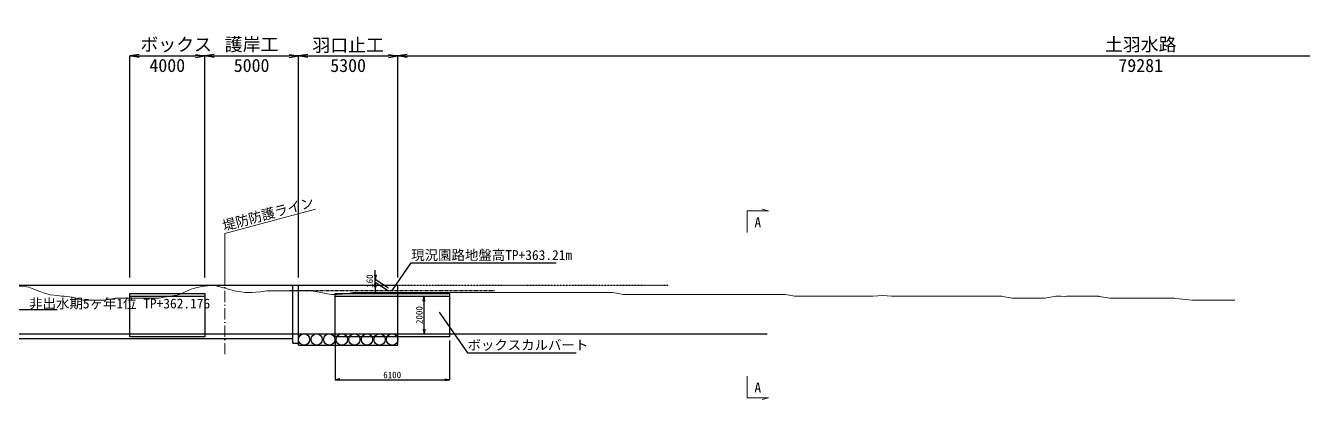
# Model space of a CAD drawing. Header units: millimetres. Extents: x 432273 to 1023813, y -32657 to 705940.
# Drawn here: x 799458 to 867642, y -5786 to 14131 of the extents above; entities that cross this region are included whole.
import ezdxf
from ezdxf.enums import TextEntityAlignment as Align

# ---------------------------------------------------------------- set-up
doc = ezdxf.new("R2010")
doc.units = ezdxf.units.MM
doc.header["$LTSCALE"] = 100
doc.header["$PDSIZE"] = 300
doc.linetypes.add('56301', pattern=[0.5, 0.25, -0.25])
doc.linetypes.add('SXF_一点短鎖線', pattern=[9.25, 6, -1.5, 0.25, -1.5])
doc.layers.get('Defpoints').update_dxf_attribs({"color": 153})
for name, color, linetype, lineweight in [('D-BGD', 7, 'Continuous', 13), ('D-BMK', 2, 'SXF_一点短鎖線', 13), ('D-BYP-STR2', 6, 'Continuous', 25), ('D-BYP-STR3', 3, 'Continuous', 25), ('D-STR-HTXT', 7, 'Continuous', 13), ('D-STR-TXT', 7, 'Continuous', 13), ('ボックス', 2, 'Continuous', 30), ('園路', 14, '56301', 30)]:
    doc.layers.add(name, color=color, linetype=linetype, lineweight=lineweight)
doc.layers.add('D-WORK2', color=11, linetype='Continuous', plot=False)
doc.layers.add('D-WORK_1', color=11, linetype='Continuous', plot=False)
doc.styles.add('MS ゴシック', font='MS Gothic.ttf')
doc.styles.add('ＭＳ ゴシック', font='MS Gothic.ttf')
doc.dimstyles.new('DIM-100-F', dxfattribs={"dimscale": 100, "dimtxt": 3.5, "dimasz": 2.5, "dimexe": 0, "dimexo": 2, "dimgap": 0.8, "dimtad": 1, "dimdec": 0, "dimzin": 0, "dimdsep": 46, "dimtxsty": 'MS ゴシック', "dimblk": 'OPEN', "dimcen": 0.1, "dimclrd": 256, "dimclre": 256, "dimclrt": 256, "dimaunit": 1, "dimadec": 4, "dimazin": 0, "dimtfac": 1, "dimtdec": 0, "dimtmove": 2, "dimatfit": 3, "dimldrblk": 'OPEN', "dimfxl": 1, "dimtolj": 1, "dimtzin": 0, "dimlwd": -1, "dimlwe": -1, "dimarcsym": 2})
doc.dimstyles.new('DIM-200', dxfattribs={"dimscale": 200, "dimtxt": 3.5, "dimasz": 2.5, "dimexe": 0, "dimexo": 2, "dimgap": 0.8, "dimtad": 1, "dimdec": 0, "dimzin": 0, "dimdsep": 46, "dimtxsty": 'MS ゴシック', "dimblk": 'OPEN', "dimcen": 0.1, "dimaunit": 1, "dimadec": 4, "dimazin": 0, "dimtfac": 1, "dimtdec": 0, "dimtmove": 0, "dimatfit": 3, "dimldrblk": 'OPEN', "dimfxl": 1, "dimtolj": 1, "dimtzin": 0, "dimlwd": -1, "dimlwe": -1, "dimarcsym": 2})

# ---------------------------------------------------------------- blocks, each defined once
blk = doc.blocks.new('_Open')
at = {"color": 0, "linetype": 'ByBlock', "lineweight": -2}
for p, q in [((-1, 0.17), (0, 0)), ((-1, -0.17), (0, 0)), ((0, 0), (-1, 0))]:
    blk.add_line(p, q, dxfattribs=at)
blk = doc.blocks.new('*D131')
at = {"layer": 'D-WORK2', "ltscale": 0.01, "transparency": 16777216}
for p, q in [((819221, -294), (820723, -294)), ((820723, -2044), (820723, -544)), ((819221, -2294), (820723, -2294))]:
    blk.add_line(p, q, dxfattribs=at)
at = {"layer": 'Defpoints', "color": 0, "ltscale": 0.01, "transparency": 16777216}
for p in [(819021, -294), (820723, -294), (819021, -2294)]:
    blk.add_point(p, dxfattribs=at)
at = {"layer": 'D-WORK2', "ltscale": 0.01, "transparency": 16777216, "xscale": 250, "yscale": 250, "zscale": 250}
for p, rotation in [((820723, -294), 90), ((820723, -2294), 270)]:
    blk.add_blockref('_Open', p, dxfattribs=dict(at, rotation=rotation))
at = {"layer": 'D-WORK2', "ltscale": 0.01, "transparency": 16777216, "insert": (820468, -1294), "char_height": 350, "attachment_point": 5, "rotation": 90, "style": 'MS ゴシック'}
blk.add_mtext('\\A1;2000', dxfattribs=at)
blk = doc.blocks.new('*D275')
at = {"layer": 'D-WORK2', "ltscale": 0.01, "transparency": 16777216}
for p, q in [((815971, -2644), (815971, -4740)), ((822071, -2644), (822071, -4740)), ((816221, -4740), (821821, -4740))]:
    blk.add_line(p, q, dxfattribs=at)
at = {"layer": 'Defpoints', "color": 0, "ltscale": 0.01, "transparency": 16777216}
for p in [(815971, -2444), (822071, -2444), (822071, -4740)]:
    blk.add_point(p, dxfattribs=at)
at = {"layer": 'D-WORK2', "ltscale": 0.01, "transparency": 16777216, "xscale": 250, "yscale": 250, "zscale": 250, "rotation": 180}
blk.add_blockref('_Open', (815971, -4740), dxfattribs=at)
at = {"layer": 'D-WORK2', "ltscale": 0.01, "transparency": 16777216, "xscale": 250, "yscale": 250, "zscale": 250}
blk.add_blockref('_Open', (822071, -4740), dxfattribs=at)
at = {"layer": 'D-WORK2', "ltscale": 0.01, "transparency": 16777216, "insert": (819021, -4485), "char_height": 350, "attachment_point": 5, "style": 'MS ゴシック'}
blk.add_mtext('\\A1;6100', dxfattribs=at)
blk = doc.blocks.new('*D276')
at = {"layer": 'D-WORK2', "ltscale": 0.01, "transparency": 16777216}
for p, q in [((818115, 846), (818115, 1096)), ((818821, 144), (818115, 596)), ((818115, 436), (818115, 596)), ((818821, -16), (818115, 436)), ((818115, 186), (818115, -64))]:
    blk.add_line(p, q, dxfattribs=at)
at = {"layer": 'Defpoints', "color": 0, "ltscale": 0.01, "transparency": 16777216}
for p in [(818115, 596), (819021, 16), (819021, -144)]:
    blk.add_point(p, dxfattribs=at)
at = {"layer": 'D-WORK2', "ltscale": 0.01, "transparency": 16777216, "xscale": 250, "yscale": 250, "zscale": 250}
for p, rotation in [((818115, 596), 270), ((818115, 436), 90)]:
    blk.add_blockref('_Open', p, dxfattribs=dict(at, rotation=rotation))
at = {"layer": 'D-WORK2', "ltscale": 0.01, "transparency": 16777216, "insert": (817820, 516), "char_height": 350, "attachment_point": 5, "rotation": 90, "style": 'MS ゴシック'}
blk.add_mtext('\\A1;160', dxfattribs=at)
blk = doc.blocks.new('*D223')
at = {"layer": 'D-WORK_1', "color": 0, "transparency": 16777216}
for p, q in [((805019, 706), (805019, 12514)), ((805519, 12514), (808519, 12514)), ((809019, 706), (809019, 12514))]:
    blk.add_line(p, q, dxfattribs=at)
at = {"layer": 'Defpoints', "color": 0, "transparency": 16777216}
for p in [(809019, 12514), (805019, 306), (809019, 306)]:
    blk.add_point(p, dxfattribs=at)
at = {"layer": 'D-WORK_1', "color": 0, "transparency": 16777216, "xscale": 500, "yscale": 500, "zscale": 500}
for p, rotation in [((805019, 12514), 179.9999998932783), ((809019, 12514), 359.9999998932783)]:
    blk.add_blockref('_Open', p, dxfattribs=dict(at, rotation=rotation))
at = {"layer": 'D-WORK_1', "color": 0, "transparency": 16777216, "char_height": 700, "attachment_point": 5, "rotation": 360, "style": 'MS ゴシック'}
for s, insert in [('\\A1;{\\C256;  ボックス', (807019, 13088)), ('\\A1;4000}', (807019, 12004))]:
    blk.add_mtext(s, dxfattribs=dict(at, insert=insert))
blk = doc.blocks.new('*D224')
at = {"layer": 'D-WORK_1', "color": 0, "transparency": 16777216}
for p, q in [((814019, 706), (814019, 12513)), ((814519, 12513), (818819, 12513)), ((819319, 706), (819319, 12513))]:
    blk.add_line(p, q, dxfattribs=at)
at = {"layer": 'Defpoints', "color": 0, "transparency": 16777216}
for p in [(819319, 12513), (814019, 306), (819319, 306)]:
    blk.add_point(p, dxfattribs=at)
at = {"layer": 'D-WORK_1', "color": 0, "transparency": 16777216, "xscale": 500, "yscale": 500, "zscale": 500}
for p, rotation in [((814019, 12513), 179.9999998932783), ((819319, 12513), 359.9999998932783)]:
    blk.add_blockref('_Open', p, dxfattribs=dict(at, rotation=rotation))
at = {"layer": 'D-WORK_1', "color": 0, "transparency": 16777216, "char_height": 700, "attachment_point": 5, "rotation": 360, "style": 'MS ゴシック'}
for s, insert in [('\\A1;{\\C256;羽口止工', (816669, 13051)), ('\\A1;5300}', (816669, 12003))]:
    blk.add_mtext(s, dxfattribs=dict(at, insert=insert))
blk = doc.blocks.new('*D225')
at = {"layer": 'D-WORK_1', "color": 0, "transparency": 16777216}
for p, q in [((819319, 706), (819319, 12514)), ((819819, 12514), (898100, 12514)), ((898600, 11771), (898600, 12514))]:
    blk.add_line(p, q, dxfattribs=at)
at = {"layer": 'Defpoints', "color": 0, "transparency": 16777216}
for p in [(898600, 12514), (898600, 11371, 362400), (819319, 306)]:
    blk.add_point(p, dxfattribs=at)
at = {"layer": 'D-WORK_1', "color": 0, "transparency": 16777216, "xscale": 500, "yscale": 500, "zscale": 500}
for p, rotation in [((819319, 12514), 179.9999998932783), ((898600, 12514), 359.9999998932783)]:
    blk.add_blockref('_Open', p, dxfattribs=dict(at, rotation=rotation))
at = {"layer": 'D-WORK_1', "color": 0, "transparency": 16777216, "char_height": 700, "attachment_point": 5, "rotation": 360, "style": 'MS ゴシック'}
for s, insert in [('\\A1;土羽水路', (858960, 13088)), ('\\A1;79281', (858960, 12004))]:
    blk.add_mtext(s, dxfattribs=dict(at, insert=insert))
blk = doc.blocks.new('*D226')
at = {"layer": 'D-WORK_1', "color": 0, "transparency": 16777216}
for p, q in [((809019, 706), (809019, 12515)), ((809519, 12515), (813519, 12515)), ((814019, 706), (814019, 12515))]:
    blk.add_line(p, q, dxfattribs=at)
at = {"layer": 'Defpoints', "color": 0, "transparency": 16777216}
for p in [(814019, 12515), (809019, 306, 641), (814019, 306, 641)]:
    blk.add_point(p, dxfattribs=at)
at = {"layer": 'D-WORK_1', "color": 0, "transparency": 16777216, "xscale": 500, "yscale": 500, "zscale": 500}
for p, rotation in [((809019, 12515), 179.9981470133735), ((814019, 12515), 359.9981470133735)]:
    blk.add_blockref('_Open', p, dxfattribs=dict(at, rotation=rotation))
at = {"layer": 'D-WORK_1', "color": 0, "transparency": 16777216, "char_height": 700, "attachment_point": 5, "rotation": 359.99815, "style": 'MS ゴシック'}
for s, insert in [('\\A1;{\\C256;護岸工', (811519, 13092)), ('\\A1;5000}', (811519, 12005))]:
    blk.add_mtext(s, dxfattribs=dict(at, insert=insert))

msp = doc.modelspace()

# ---------------------------------------------------------------- linework, layer by layer
at = {"layer": 'D-BGD', "linetype": 'Continuous', "lineweight": 13}
msp.add_lwpolyline([(863980.9, -493.9), (863732.2, -493.9), (863681.5, -493.9), (863652.4, -493.9), (863544.6, -493.9), (863075.7, -493.9), (862728.8, -493.9), (862499, -493.9), (862188.5, -493.9), (861922.3, -493.9), (861725.4, -493.9), (861345.6, -456), (860832.3, -404.9), (860768.9, -393.9), (860722, -393.9), (860192.2, -393.9), (859718.5, -393.9), (859615.5, -393.9), (859476.2, -393.9), (859038.8, -393.9), (858715.1, -393.9), (858462.1, -393.9), (858120.1, -393.9), (857885.4, -393.9), (857711.7, -393.9), (857308.7, -393.9), (856764, -299.4), (856732, -296.2), (856708.3, -293.9), (856155.3, -293.9), (855704.9, -293.9), (855624.7, -293.9), (855578.6, -293.9), (855258.5, -293.9), (855001.9, -293.9), (854892.3, -312.9), (854701.5, -293.9), (854425.2, -293.9), (854051.7, -358.6), (853848.5, -393.9), (853698.1, -393.9), (853271.8, -393.9), (853061.2, -393.9), (852695.1, -393.9), (852695, -393.9), (852694.7, -393.9), (852328.7, -393.9), (852118.4, -393.9), (851691.3, -319.8), (851541.7, -293.9), (851339.5, -293.9), (850965, -293.9), (850687.9, -293.9), (850388.3, -293.9), (849983.4, -293.9), (849811.6, -293.9), (849684.5, -293.9), (849234.9, -293.9), (848681.1, -293.9), (848658.2, -293.9), (848627.2, -293.9), (848081.5, -293.9), (847677.7, -293.9), (847504.8, -293.9), (847271.1, -293.9), (846928.1, -293.9), (846674.3, -293.9), (846351.4, -293.9), (845915, -293.9), (845774.7, -293.9), (845670.9, -293.9), (845198, -246.8), (844667.5, -285.9), (844621.3, -293.9), (844558.9, -293.9), (844044.6, -293.9), (843664.1, -293.9), (843467.9, -293.9), (843202.7, -293.9), (842891.2, -293.9), (842660.7, -293.9), (842314.5, -293.9), (841846.6, -293.9), (841737.8, -293.9), (841657.3, -293.9), (841161.1, -293.9), (840976, -293.9), (840653.9, -293.9), (840584.4, -293.9), (840490.5, -277.6), (840007.7, -193.9), (839650.5, -193.9), (839431, -193.9), (839134.4, -193.9), (838854.3, -193.9), (838647.1, -193.9), (838277.6, -193.9), (837778.2, -193.9), (837700.9, -193.9), (837643.7, -193.9), (837124.2, -193.9), (836640.3, -193.9), (836547.5, -193.9), (836422.1, -193.9), (835970.8, -193.9), (835636.9, -193.9), (835394.1, -193.9), (835066, -193.9), (834817.4, -193.9), (834633.5, -193.9), (834240.7, -193.9), (833709.9, -193.9), (833664, -193.9), (833630.1, -193.9), (833087.3, -193.9), (832626.7, -193.9), (832510.6, -193.9), (832353.8, -193.9), (831933.9, -193.9), (831623.3, -193.9), (831357.2, -193.9), (830997.6, -131.5), (830780.5, -93.9), (830619.9, -93.9), (830203.8, -93.9), (829641.5, -93.9), (829627.1, -93.9), (829623.2, -93.9), (829616.5, -93.9), (829257, -93.9), (829050.4, -93.9), (828613, -93.9), (828473.7, -93.9), (828285.4, -93.9), (827897, -93.9), (827609.6, -93.9), (827320.3, -93.9), (826929.3, -93.9), (826743.6, -93.9), (826606.2, -93.9), (826327.3, -93.9), (826166.9, -93.9), (825961, -93.9), (825602.8, -93.9), (825590.2, -93.9), (825573.1, -93.9), (825013.5, -93.9), (824599.4, -93.9), (824436.8, -93.9), (824217, -93.9), (823860.1, -93.9), (823596, -93.9), (823283.4, -93.9), (822860.9, -93.9), (822706.7, -93.9), (822592.6, -93.9), (822130, -93.9), (821589.2, -93.9), (821553.3, -93.9), (821504.8, -93.9), (820976.6, -93.9), (820585.8, -93.9), (820399.9, -93.9), (820148.7, -93.9), (819823.2, -93.9), (819582.4, -93.9), (819246.5, -93.9), (818792.5, -93.9), (818669.8, -93.9), (818636.7, -93.9), (818579, -93.9), (818270.5, -93.9), (818093.1, -93.9), (817575.6, -93.9), (817516.4, -93.9), (817436.4, -93.9), (816939.7, -93.9), (816572.2, -157.6), (816363, -173), (816080.3, -193.9), (815786.3, -193.9), (815568.8, -156.2), (815209.6, -93.9), (814724.2, -9.7), (814632.9, -0.6), (814565.4, 6.1), (814056.2, 6.1), (813562, 6.1), (813479.5, 6.1), (813368, 6.1), (812902.8, 6.1), (812558.6, 6.1), (812326.1, 6.1), (812011.9, -48.4), (811749.4, -74.5), (811555.2, -93.9), (811312.3, -93.9), (811172.7, -93.9), (810946.1, -54.6), (810596, 6.1), (810579.9, 6.1), (810551.8, 13.8), (810019.3, 159.2), (809548.4, 287.8), (809442.6, 306.1), (809299.7, 281.3), (808865.9, 238.1), (808545, 150.5), (808289.2, 80.6), (807943.5, -73.7), (807712.5, -176.8), (807541.6, -223.5), (807135.8, -293.9), (806587.4, -389), (806559.1, -393.9), (806551.5, -393.9), (806538.2, -393.9), (806185.3, -393.9), (805982.4, -393.9), (805534.8, -393.9), (805405.7, -393.9), (805231.3, -393.9), (804829, -393.9), (804531.4, -393.9), (804252.3, -393.9), (803875.2, -459.3), (803675.6, -493.9), (803528, -493.9), (803098.9, -493.9), (802524.6, -493.9), (802522.2, -493.6), (802519.1, -492.8), (801945.5, -336.2), (801521.2, -293.9), (801368.8, -278.7), (801162.9, -258.2), (800792.1, -221.2), (800517.8, -146.3), (800215.4, -33.6), (799806.8, 118.7), (799638.7, 193.7), (799514.4, 206.1), (799062, 251.2)], dxfattribs=at)
at = {"layer": 'D-BMK', "linetype": 'SXF_一点短鎖線'}
msp.add_line((810093.2, 918.4), (810093.2, -3511.2), dxfattribs=at)
at = {"layer": 'D-BYP-STR2', "ltscale": 0.01}
msp.add_line((819318.9, -2293.9), (839019.9, -2293.9), dxfattribs=at)
at = {"layer": 'D-BYP-STR3', "ltscale": 0.01}
for p, q in [((779018.9, 306.1), (819318.9, 306.1)), ((813718.9, -2793.9, 0), (813718.9, 306.1, 0)), ((814018.9, -2793.9, 0), (814018.9, 306.1, 0)), ((779018.9, -2293.9), (819318.9, -2293.9)), ((799018.9, -2543.9), (813718.9, -2543.9)), ((813718.9, -2793.9, 0), (814018.9, -2793.9, 0))]:
    msp.add_line(p, q, dxfattribs=at)
at = {"layer": 'D-BYP-STR3'}
for p, q in [((819318.9, -2893.9, 0), (819318.9, 306.1, 0)), ((814018.9, -2893.9, 0), (814018.9, -2793.9, 0)), ((814018.9, -2893.9, 0), (819318.9, -2893.9, 0))]:
    msp.add_line(p, q, dxfattribs=at)
for centre in [(814318.9, -2593.9, 0), (814990.3, -2593.9, 0), (815661.8, -2593.9, 0), (816333.2, -2593.9, 0), (817004.6, -2593.9, 0), (817676.1, -2593.9, 0), (818347.5, -2593.9, 0), (819018.9, -2593.9, 0)]:
    msp.add_circle(centre, 300, dxfattribs=at)
at = {"layer": 'D-STR-HTXT', "color": 7, "linetype": 'Continuous', "lineweight": 13}
for points in [[(838752.5, 4346.2), (839097.5, 4253.8), (837954.6, 4253.8), (837954.6, 3110.9)], [(838752.5, -5785.9), (839097.5, -5693.5), (837954.6, -5693.5), (837954.6, -4550.6)]]:
    msp.add_lwpolyline(points, dxfattribs=at)
at = {"layer": 'D-STR-TXT'}
for p, q in [((810093.2, 3048.1), (814922.8, 4342.2)), ((810093.2, 918.4), (810093.2, 3048.1))]:
    msp.add_line(p, q, dxfattribs=at)
at = {"layer": 'D-WORK2', "ltscale": 0.01}
for p, q in [((819020.9, 16.1), (820031.2, 1496.8)), ((820031.2, 1496.8), (827767.8, 1496.8)), ((821520.9, -1138.9), (823032, -3296.4)), ((823032, -3296.4), (828844, -3296.4))]:
    msp.add_line(p, q, dxfattribs=at)
at = {"layer": 'D-WORK2', "ltscale": 5}
for p, q in [((815970.9, -293.9), (822070.9, -293.9)), ((815970.9, -2293.9), (822070.9, -2293.9))]:
    msp.add_line(p, q, dxfattribs=at)
at = {"layer": 'D-WORK2', "linetype": 'Continuous'}
msp.add_line((801136.1, -1017.9), (786331.8, -1017.9), dxfattribs=at)
at = {"layer": 'D-WORK2', "ltscale": 5}
msp.add_lwpolyline([(815970.9, -143.9), (822070.9, -143.9), (822070.9, -2443.9), (815970.9, -2443.9)], close=True, dxfattribs=at)
at = {"layer": 'Defpoints', "linetype": '56301', "ltscale": 0.2}
msp.add_line((779018.9, 306.1), (833742.1, 306.1), dxfattribs=at)
at = {"layer": 'ボックス', "ltscale": 5}
for p, q in [((805018.9, -293.9), (809018.9, -293.9)), ((805018.9, -2293.9), (809018.9, -2293.9)), ((805018.9, -2293.9), (809018.9, -2293.9))]:
    msp.add_line(p, q, dxfattribs=at)
msp.add_lwpolyline([(805018.9, -143.9), (809018.9, -143.9), (809018.9, -2443.9), (805018.9, -2443.9)], close=True, dxfattribs=at)
at = {"layer": '園路'}
msp.add_line((813520.9, 16.1), (824520.9, 16.1), dxfattribs=at)

# ---------------------------------------------------------------- texts
at = {"layer": 'D-STR-HTXT', "color": 7, "linetype": 'Continuous', "lineweight": 13, "style": 'ＭＳ ゴシック'}
for p in [(838524.8, 3385.9), (838524.8, -5418.4)]:
    msp.add_text('A', height=525, rotation=358.854237, dxfattribs=at).set_placement(p, align=Align.CENTER)
at = {"layer": 'D-STR-TXT', "style": 'MS ゴシック'}
msp.add_text('堤防防護ライン', height=525, rotation=15, dxfattribs=at).set_placement((812508, 3695.1, 323860), align=Align.BOTTOM_CENTER)
at = {"layer": 'D-WORK2', "ltscale": 0.01, "style": 'ＭＳ ゴシック'}
for s, p in [('現況園路地盤高TP+363.21m', (820038.2, 1642.6)), ('ボックスカルバート', (823039, -3150.6))]:
    msp.add_text(s, height=525, dxfattribs=at).set_placement(p)
at = {"layer": 'D-WORK2', "linetype": 'Continuous', "style": 'ＭＳ ゴシック'}
msp.add_text('非出水期5ヶ年1位 TP+362.176', height=525, dxfattribs=at).set_placement((799652.2, -938.9))

# ---------------------------------------------------------------- dimensions: what is measured, and where the dimension line sits
at = {"layer": 'D-WORK2', "ltscale": 0.01}
for base, p1, p2, picture, middle in [((818114.8, 596.5), (819020.9, -143.9), (819020.9, 16.1), '*D276', (817819.8, 516.5)), ((820722.8, -293.9), (819020.9, -2293.9), (819020.9, -293.9), '*D131', (820467.8, -1293.9))]:
    dim = msp.add_linear_dim(base=base, p1=p1, p2=p2, angle=90, dimstyle='DIM-100-F', dxfattribs=at)
    dim.commit()
    dim.dimension.update_dxf_attribs({"geometry": picture, "text_midpoint": middle})
dim = msp.add_linear_dim(base=(822070.9, -4740.2), p1=(815970.9, -2443.9), p2=(822070.9, -2443.9), dimstyle='DIM-100-F', dxfattribs=at)
dim.commit()
dim.dimension.update_dxf_attribs({"geometry": '*D275', "text_midpoint": (819020.9, -4485.2)})
at = {"layer": 'D-WORK_1'}
for base, p1, p2, text, picture, middle in [((809018.9, 12513.7), (805018.9, 306.1), (809018.9, 306.1), '{\\C256;  ボックス\\X<>}', '*D223', (807018.9, 12513.7)), ((819318.9, 12512.9), (814018.9, 306.1), (819318.9, 306.1), '{\\C256;羽口止工\\X<>}', '*D224', (816668.9, 12512.9))]:
    dim = msp.add_linear_dim(base=base, p1=p1, p2=p2, angle=180, text=text, dimstyle='DIM-200', dxfattribs=at)
    dim.commit()
    dim.dimension.update_dxf_attribs({"geometry": picture, "text_midpoint": middle, "dimtype": 160})
dim = msp.add_aligned_dim(p1=(809018.9, 306.3), p2=(814018.9, 306.1), distance=12208.4, text='{\\C256;護岸工\\X<>}', dimstyle='DIM-200', dxfattribs=at)
dim.commit()
dim.dimension.update_dxf_attribs({"geometry": '*D226', "text_midpoint": (811519.3, 12514.6, -641.1)})
dim = msp.add_linear_dim(base=(898600.1, 12513.7), p1=(819318.9, 306.1), p2=(898600.1, 11371.5, 362400), angle=180, text='土羽水路\\X<>', dimstyle='DIM-200', dxfattribs=at)
dim.commit()
dim.dimension.update_dxf_attribs({"geometry": '*D225', "text_midpoint": (858959.5, 12513.7)})

doc.saveas('drawing.dxf')
